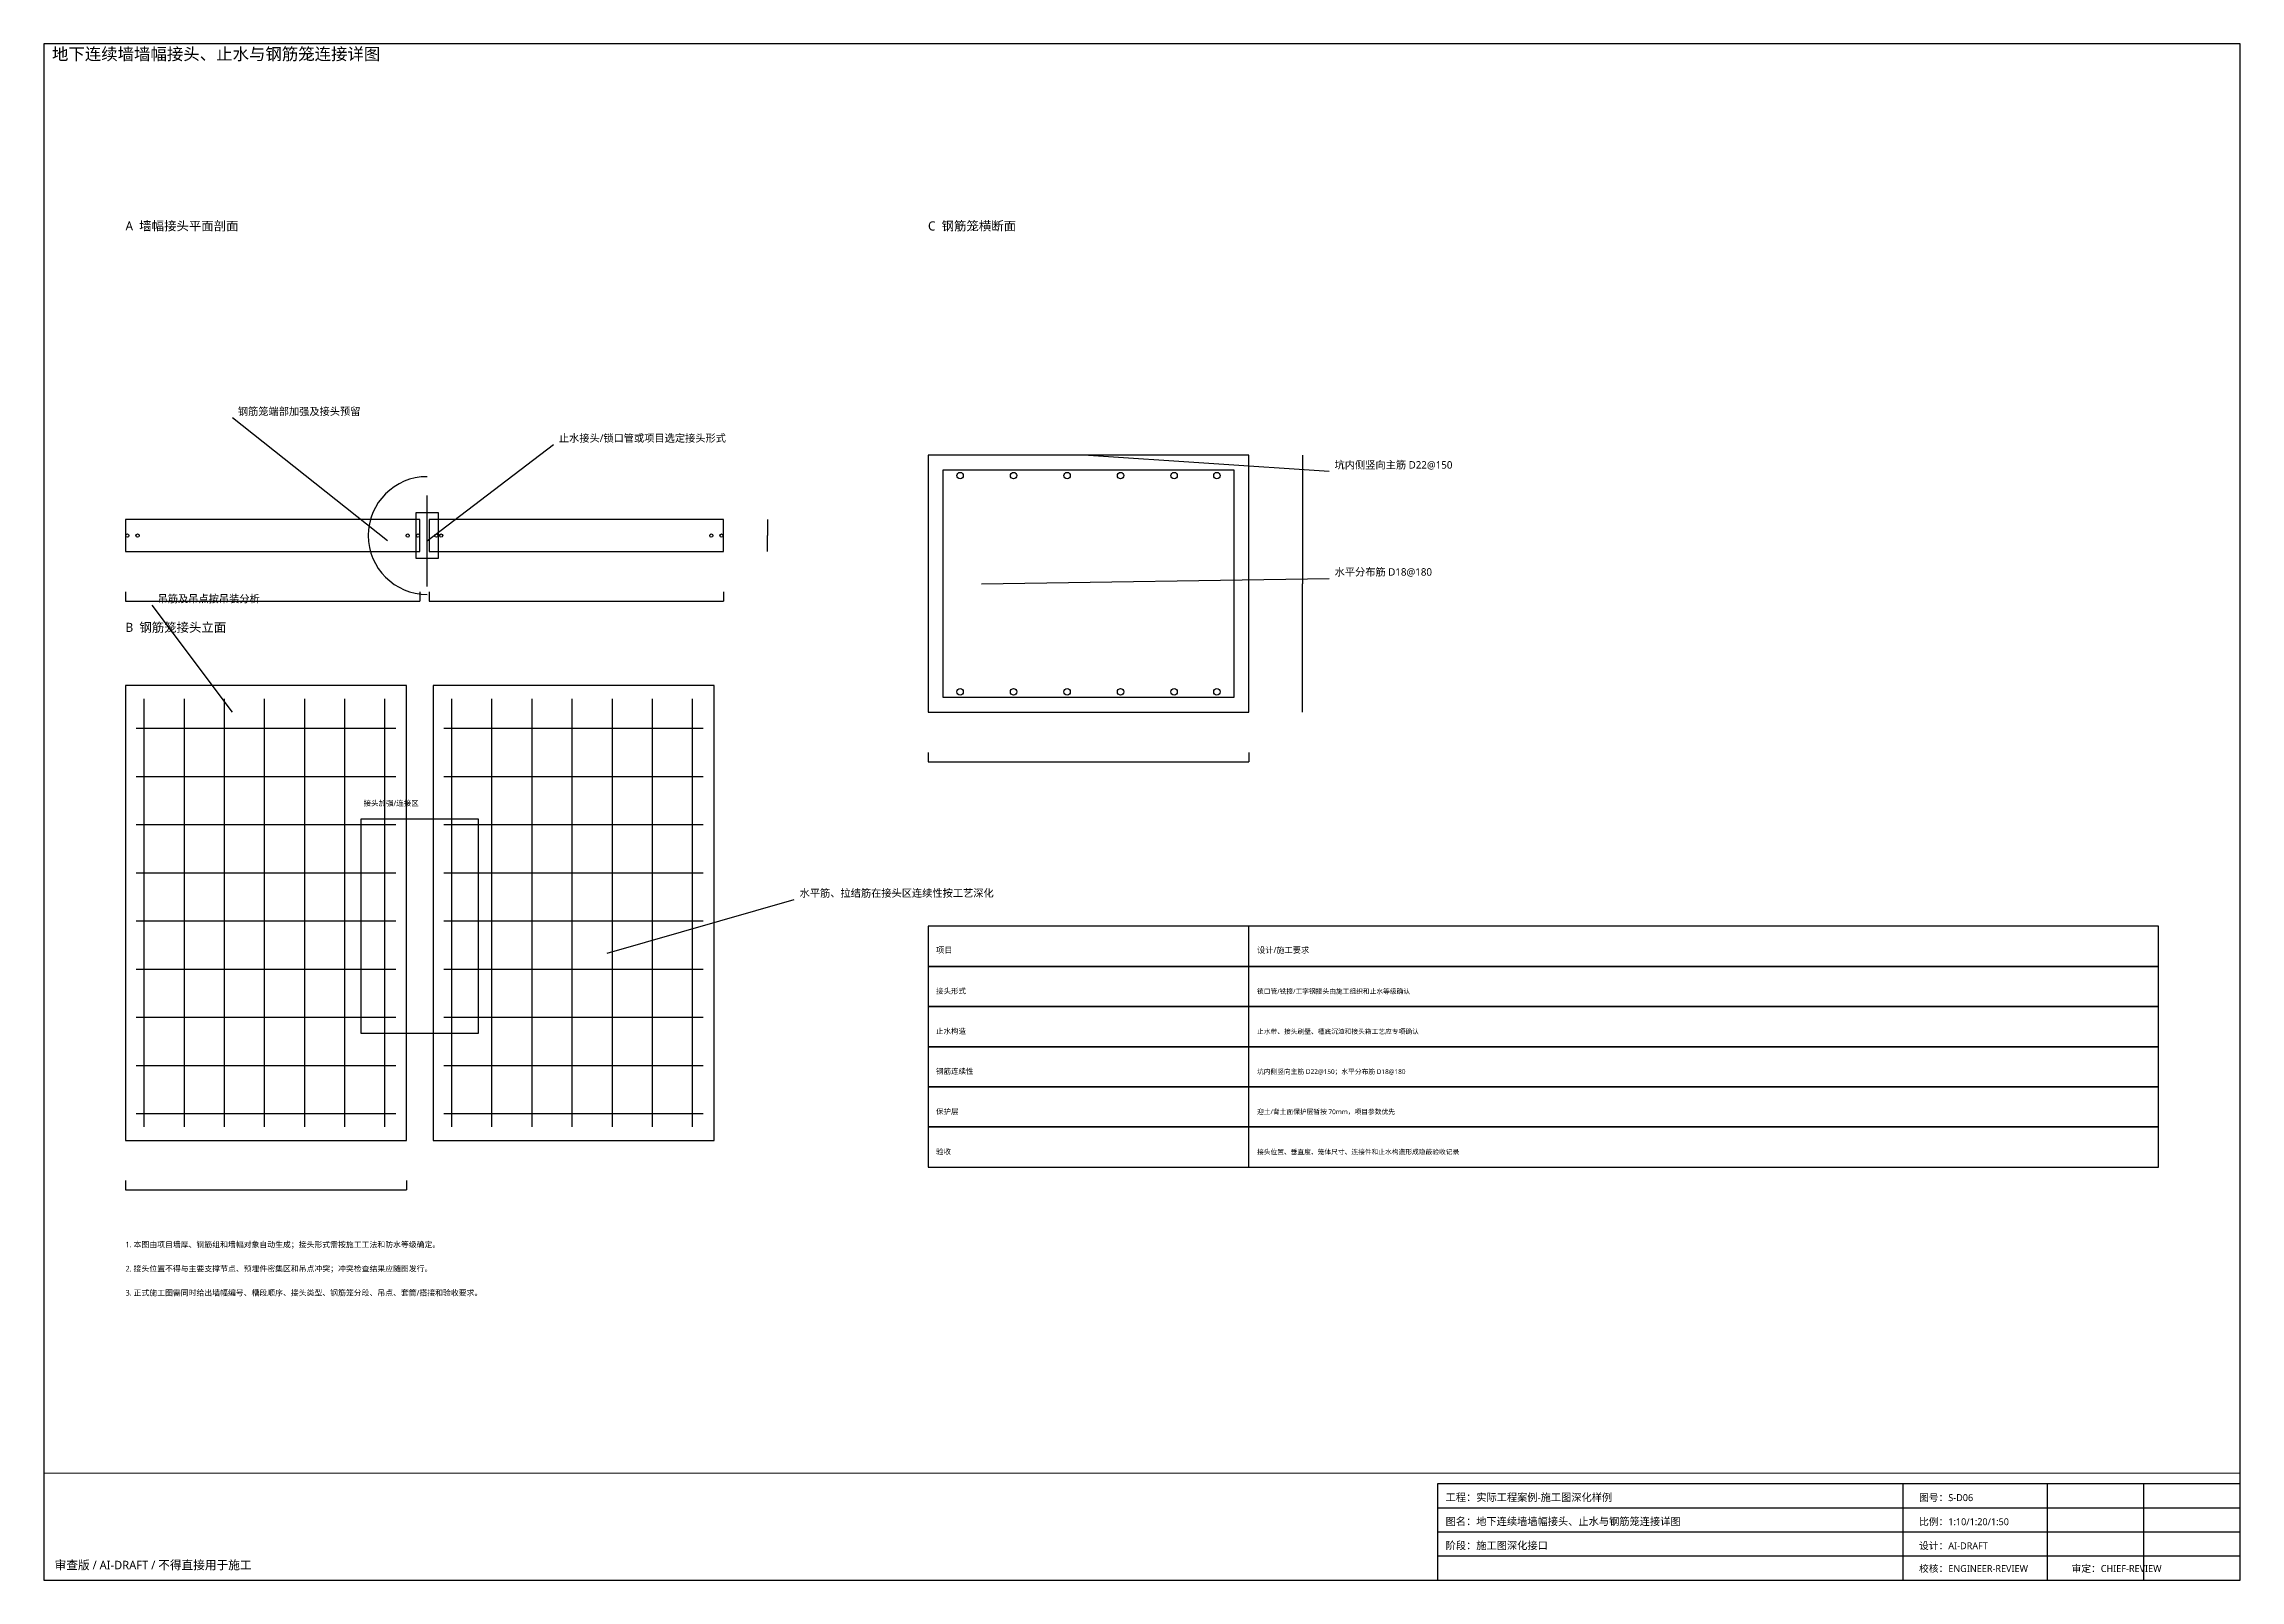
# Paper-space layout 'A1-L' of a CAD drawing. Header units: millimetres. Extents: x 10 to 831, y 10 to 584.
# The model-space entities are those that its viewports show. They can reach past a viewport. Long polylines and large blocks are cut down to what shows.
import ezdxf

# ---------------------------------------------------------------- set-up
doc = ezdxf.new("R2010")
doc.units = ezdxf.units.MM
for name, color, linetype in [('PIT_CAGE', 3, 'CONTINUOUS'), ('PIT_CONCRETE', 4, 'CONTINUOUS'), ('PIT_CONNECTOR', 1, 'CONTINUOUS'), ('PIT_COVER', 2, 'CONTINUOUS'), ('PIT_DIM', 5, 'CONTINUOUS'), ('PIT_FRAME', 3, 'CONTINUOUS'), ('PIT_HIGHLIGHT', 3, 'CONTINUOUS'), ('PIT_JOINT', 7, 'CONTINUOUS'), ('PIT_LEADER', 6, 'CONTINUOUS'), ('PIT_NOTE', 6, 'CONTINUOUS'), ('PIT_REBAR_DIST', 1, 'CONTINUOUS'), ('PIT_REBAR_MAIN', 7, 'CONTINUOUS'), ('PIT_TABLE', 7, 'CONTINUOUS'), ('PIT_TEXT', 7, 'CONTINUOUS'), ('PIT_TITLE', 5, 'CONTINUOUS'), ('PIT_VIEWPORT', 7, 'CONTINUOUS'), ('PIT_WATERSTOP', 3, 'CONTINUOUS')]:
    doc.layers.add(name, color=color, linetype=linetype)
doc.styles.add('OpenSansCondensed-Light', font='OpenSansCondensed-Light.ttf')
doc.styles.add('PIT_CN', font='msyh.ttf')
doc.dimstyles.new('EZDXF', dxfattribs={"dimtxt": 0.25, "dimasz": 0.175, "dimexe": 0.375, "dimexo": 0.125, "dimgap": 0.1, "dimtad": 1, "dimlfac": 100, "dimzin": 12, "dimdsep": 46, "dimtxsty": 'OpenSansCondensed-Light', "dimblk": 'ARCHTICK', "dimcen": 2.5, "dimazin": 3, "dimtfac": 0.5, "dimtmove": 2, "dimatfit": 3})
doc.dimstyles.new('PIT_DIM', dxfattribs={"dimtxt": 3, "dimasz": 2.5, "dimexe": 1.5, "dimexo": 1, "dimgap": 1, "dimtad": 1, "dimdec": 0, "dimlfac": 100, "dimzin": 12, "dimdsep": 46, "dimtxsty": 'PIT_CN', "dimblk": 'ARCHTICK', "dimcen": 2.5, "dimazin": 3, "dimtfac": 0.5, "dimtmove": 2, "dimatfit": 3})

# ---------------------------------------------------------------- blocks, each defined once
blk = doc.blocks.new('PIT_TITLE_BLOCK_GEOMETRY')
at = {"layer": 'PIT_FRAME'}
for p, q in [((174, 0), (174, 36)), ((228, 0), (228, 36)), ((264, 0), (264, 36)), ((0, 27), (300, 27)), ((0, 18), (300, 18)), ((0, 9), (300, 9))]:
    blk.add_line(p, q, dxfattribs=at)
blk.add_lwpolyline([(0, 0), (300, 0), (300, 36), (0, 36)], close=True, dxfattribs=at)
blk = doc.blocks.new('_ARCHTICK')
at = {"color": 0, "linetype": 'BYBLOCK', "const_width": 0.15}
blk.add_lwpolyline([(-0.5, -0.5), (0.5, 0.5)], dxfattribs=at)
blk = doc.blocks.new('*D1')
for p, q in [((0, 8499), (0, 8148.5)), ((11000, 8499), (11000, 8148.5)), ((0, 8150), (11000, 8150))]:
    blk.add_line(p, q)
at = {"layer": 'Defpoints'}
for p in [(0, 8500), (11000, 8500), (0, 8150)]:
    blk.add_point(p, dxfattribs=at)
at = {"layer": 'PIT_DIM', "xscale": 2.5, "yscale": 2.5, "rotation": 180}
blk.add_blockref('_ARCHTICK', (0, 8150), dxfattribs=at)
at = {"layer": 'PIT_DIM', "xscale": 2.5, "yscale": 2.5}
blk.add_blockref('_ARCHTICK', (11000, 8150), dxfattribs=at)
at = {"layer": 'PIT_DIM', "insert": (5500, 8152.5), "char_height": 3, "attachment_point": 5, "style": 'PIT_CN'}
blk.add_mtext('1100000', dxfattribs=at)
blk = doc.blocks.new('*D2')
for p, q in [((11350, 8499), (11350, 8148.5)), ((22350, 8499), (22350, 8148.5)), ((11350, 8150), (22350, 8150))]:
    blk.add_line(p, q)
at = {"layer": 'Defpoints'}
for p in [(11350, 8500), (22350, 8500), (11350, 8150)]:
    blk.add_point(p, dxfattribs=at)
at = {"layer": 'PIT_DIM', "xscale": 2.5, "yscale": 2.5, "rotation": 180}
blk.add_blockref('_ARCHTICK', (11350, 8150), dxfattribs=at)
at = {"layer": 'PIT_DIM', "xscale": 2.5, "yscale": 2.5}
blk.add_blockref('_ARCHTICK', (22350, 8150), dxfattribs=at)
at = {"layer": 'PIT_DIM', "insert": (16850, 8152.5), "char_height": 3, "attachment_point": 5, "style": 'PIT_CN'}
blk.add_mtext('1100000', dxfattribs=at)
blk = doc.blocks.new('*D3')
for p, q in [((24000, 11199), (24000, 10598.5)), ((24000, 10001), (24000, 10601.5)), ((24000, 10600), (24000, 10600))]:
    blk.add_line(p, q)
at = {"layer": 'Defpoints'}
for p in [(24000, 11200), (24000, 10600), (24000, 10000)]:
    blk.add_point(p, dxfattribs=at)
at = {"layer": 'PIT_DIM', "xscale": 2.5, "yscale": 2.5}
blk.add_blockref('_ARCHTICK', (24000, 10600), dxfattribs=at)
at = {"layer": 'PIT_DIM', "xscale": 2.5, "yscale": 2.5, "rotation": 180}
blk.add_blockref('_ARCHTICK', (24000, 10600), dxfattribs=at)
at = {"layer": 'PIT_DIM', "insert": (24000, 10604), "char_height": 3, "attachment_point": 5, "style": 'PIT_CN'}
blk.add_mtext('0', dxfattribs=at)
blk = doc.blocks.new('*D4')
for p, q in [((0, -13501), (0, -13851.5)), ((0, -13850), (10500, -13850)), ((10500, -13501), (10500, -13851.5))]:
    blk.add_line(p, q)
at = {"layer": 'Defpoints'}
for p in [(0, -13500), (0, -13850), (10500, -13500)]:
    blk.add_point(p, dxfattribs=at)
at = {"layer": 'PIT_DIM', "xscale": 2.5, "yscale": 2.5, "rotation": 180}
blk.add_blockref('_ARCHTICK', (0, -13850), dxfattribs=at)
at = {"layer": 'PIT_DIM', "xscale": 2.5, "yscale": 2.5}
blk.add_blockref('_ARCHTICK', (10500, -13850), dxfattribs=at)
at = {"layer": 'PIT_DIM', "insert": (5250, -13847.5), "char_height": 3, "attachment_point": 5, "style": 'PIT_CN'}
blk.add_mtext('1050000', dxfattribs=at)
blk = doc.blocks.new('*D5')
for p, q in [((30000, 2499), (30000, 2148.5)), ((42000, 2499), (42000, 2148.5)), ((30000, 2150), (42000, 2150))]:
    blk.add_line(p, q)
at = {"layer": 'Defpoints'}
for p in [(30000, 2500), (42000, 2500), (30000, 2150)]:
    blk.add_point(p, dxfattribs=at)
at = {"layer": 'PIT_DIM', "xscale": 2.5, "yscale": 2.5, "rotation": 180}
blk.add_blockref('_ARCHTICK', (30000, 2150), dxfattribs=at)
at = {"layer": 'PIT_DIM', "xscale": 2.5, "yscale": 2.5}
blk.add_blockref('_ARCHTICK', (42000, 2150), dxfattribs=at)
at = {"layer": 'PIT_DIM', "insert": (36000, 2152.5), "char_height": 3, "attachment_point": 5, "style": 'PIT_CN'}
blk.add_mtext('1200000', dxfattribs=at)
blk = doc.blocks.new('*D6')
for p, q in [((44000, 13599), (44000, 8798.5)), ((44000, 4001), (44000, 8801.5)), ((44000, 8800), (44000, 8800))]:
    blk.add_line(p, q)
at = {"layer": 'Defpoints'}
for p in [(44000, 13600), (44000, 8800), (44000, 4000)]:
    blk.add_point(p, dxfattribs=at)
at = {"layer": 'PIT_DIM', "xscale": 2.5, "yscale": 2.5}
blk.add_blockref('_ARCHTICK', (44000, 8800), dxfattribs=at)
at = {"layer": 'PIT_DIM', "xscale": 2.5, "yscale": 2.5, "rotation": 180}
blk.add_blockref('_ARCHTICK', (44000, 8800), dxfattribs=at)
at = {"layer": 'PIT_DIM', "insert": (44000, 8804), "char_height": 3, "attachment_point": 5, "style": 'PIT_CN'}
blk.add_mtext('0', dxfattribs=at)

msp = doc.modelspace()

# ---------------------------------------------------------------- linework, layer by layer
at = {"layer": 'PIT_CAGE'}
for points in [[(0, -12000), (10500, -12000), (10500, 5000), (0, 5000)], [(11500, -12000), (22000, -12000), (22000, 5000), (11500, 5000)]]:
    msp.add_lwpolyline(points, close=True, dxfattribs=at)
at = {"layer": 'PIT_CONCRETE'}
for points in [[(30000, 4000), (42000, 4000), (42000, 13600), (30000, 13600)], [(0, 10000), (11000, 10000), (11000, 11200), (0, 11200)], [(11350, 10000), (22350, 10000), (22350, 11200), (11350, 11200)]]:
    msp.add_lwpolyline(points, close=True, dxfattribs=at)
at = {"layer": 'PIT_CONNECTOR'}
msp.add_arc((11275, 10600), 2200, 90, 270, dxfattribs=at)
at = {"layer": 'PIT_COVER'}
msp.add_lwpolyline([(30560, 4560), (41440, 4560), (41440, 13040), (30560, 13040)], close=True, dxfattribs=at)
at = {"layer": 'PIT_HIGHLIGHT'}
msp.add_lwpolyline([(8800, -8000), (13200, -8000), (13200, 0), (8800, 0)], close=True, dxfattribs=at)
at = {"layer": 'PIT_JOINT'}
msp.add_lwpolyline([(10850, 9750), (11700, 9750), (11700, 11450), (10850, 11450)], close=True, dxfattribs=at)
at = {"layer": 'PIT_REBAR_DIST'}
for p, q in [((400, 3400), (10100, 3400)), ((11900, 3400), (21600, 3400)), ((400, 1600), (10100, 1600)), ((11900, 1600), (21600, 1600)), ((400, -200), (10100, -200)), ((11900, -200), (21600, -200)), ((400, -2000), (10100, -2000)), ((11900, -2000), (21600, -2000)), ((400, -3800), (10100, -3800)), ((11900, -3800), (21600, -3800)), ((400, -5600), (10100, -5600)), ((11900, -5600), (21600, -5600)), ((400, -7400), (10100, -7400)), ((11900, -7400), (21600, -7400)), ((400, -9200), (10100, -9200)), ((11900, -9200), (21600, -9200)), ((400, -11000), (10100, -11000)), ((11900, -11000), (21600, -11000))]:
    msp.add_line(p, q, dxfattribs=at)
at = {"layer": 'PIT_REBAR_MAIN'}
for p, q in [((700, -11500), (700, 4500)), ((2200, -11500), (2200, 4500)), ((3700, -11500), (3700, 4500)), ((5200, -11500), (5200, 4500)), ((6700, -11500), (6700, 4500)), ((8200, -11500), (8200, 4500)), ((9700, -11500), (9700, 4500)), ((12200, -11500), (12200, 4500)), ((13700, -11500), (13700, 4500)), ((15200, -11500), (15200, 4500)), ((16700, -11500), (16700, 4500)), ((18200, -11500), (18200, 4500)), ((19700, -11500), (19700, 4500)), ((21200, -11500), (21200, 4500))]:
    msp.add_line(p, q, dxfattribs=at)
for centre, radius in [((31200, 12840), 120), ((33200, 12840), 120), ((35200, 12840), 120), ((37200, 12840), 120), ((39200, 12840), 120), ((40800, 12840), 120), ((70, 10600), 60), ((450, 10600), 60), ((10550, 10600), 60), ((10930, 10600), 60), ((11620, 10600), 60), ((11800, 10600), 60), ((21900, 10600), 60), ((22280, 10600), 60), ((31200, 4760), 120), ((33200, 4760), 120), ((35200, 4760), 120), ((37200, 4760), 120), ((39200, 4760), 120), ((40800, 4760), 120)]:
    msp.add_circle(centre, radius, dxfattribs=at)
at = {"layer": 'PIT_TABLE'}
for p, q in [((42000, -5500), (42000, -4000)), ((42000, -7000), (42000, -5500)), ((42000, -8500), (42000, -7000)), ((42000, -10000), (42000, -8500)), ((42000, -11500), (42000, -10000)), ((42000, -13000), (42000, -11500))]:
    msp.add_line(p, q, dxfattribs=at)
for points in [[(30000, -5500), (76000, -5500), (76000, -4000), (30000, -4000)], [(30000, -7000), (76000, -7000), (76000, -5500), (30000, -5500)], [(30000, -8500), (76000, -8500), (76000, -7000), (30000, -7000)], [(30000, -10000), (76000, -10000), (76000, -8500), (30000, -8500)], [(30000, -11500), (76000, -11500), (76000, -10000), (30000, -10000)], [(30000, -13000), (76000, -13000), (76000, -11500), (30000, -11500)]]:
    msp.add_lwpolyline(points, close=True, dxfattribs=at)
at = {"layer": 'PIT_WATERSTOP'}
msp.add_line((11275, 8700), (11275, 12100), dxfattribs=at)

# ---------------------------------------------------------------- texts
at = {"layer": 'PIT_LEADER', "style": 'PIT_CN'}
for s, p in [('钢筋笼端部加强及接头预留', (4200, 15100)), ('止水接头/锁口管或项目选定接头形式', (16200, 14100)), ('坑内侧竖向主筋 D22@150', (45200, 13100)), ('水平分布筋 D18@180', (45200, 9100)), ('吊筋及吊点按吊装分析', (1200, 8100)), ('水平筋、拉结筋在接头区连续性按工艺深化', (25200, -2900))]:
    msp.add_text(s, height=280, dxfattribs=at).set_placement(p)
at = {"layer": 'PIT_NOTE', "style": 'PIT_CN'}
for s, p in [('1. 本图由项目墙厚、钢筋组和墙幅对象自动生成；接头形式需按施工工法和防水等级确定。', (0, -16000)), ('2. 接头位置不得与主要支撑节点、预埋件密集区和吊点冲突；冲突检查结果应随图发行。', (0, -16900)), ('3. 正式施工图需同时给出墙幅编号、槽段顺序、接头类型、钢筋笼分段、吊点、套筒/搭接和验收要求。', (0, -17800))]:
    msp.add_text(s, height=210, dxfattribs=at).set_placement(p)
at = {"layer": 'PIT_TEXT', "style": 'PIT_CN'}
for s, height, p in [('接头加强/连接区', 200, (8900, 500)), ('接头形式', 200, (30300, -6520)), ('锁口管/铣接/工字钢接头由施工组织和止水等级确认', 180, (42300, -6520)), ('止水构造', 200, (30300, -8020)), ('止水带、接头刷壁、槽底沉渣和接头箱工艺应专项确认', 180, (42300, -8020)), ('钢筋连续性', 200, (30300, -9520)), ('坑内侧竖向主筋 D22@150；水平分布筋 D18@180', 180, (42300, -9520)), ('保护层', 200, (30300, -11020)), ('迎土/背土面保护层暂按 70mm，项目参数优先', 180, (42300, -11020)), ('验收', 200, (30300, -12520)), ('接头位置、垂直度、笼体尺寸、连接件和止水构造形成隐蔽验收记录', 180, (42300, -12520))]:
    msp.add_text(s, height=height, dxfattribs=at).set_placement(p)
at = {"layer": 'PIT_TITLE', "style": 'PIT_CN'}
for s, height, p in [('A  墙幅接头平面剖面', 340, (0, 22000)), ('C  钢筋笼横断面', 340, (30000, 22000)), ('B  钢筋笼接头立面', 340, (0, 7000)), ('项目', 220, (30300, -5000)), ('设计/施工要求', 220, (42300, -5000))]:
    msp.add_text(s, height=height, dxfattribs=at).set_placement(p)

# ---------------------------------------------------------------- dimensions: what is measured, and where the dimension line sits
at = {"layer": 'PIT_DIM'}
for base, p1, p2, text, picture, middle in [((44000, 8800), (44000, 4000), (44000, 13600), '墙厚 1200', '*D6', (44000, 8804)), ((24000, 10600), (24000, 10000), (24000, 11200), '墙厚 1200mm', '*D3', (24000, 10604)), ((0, 8150), (0, 8500), (11000, 8500), '一期槽段', '*D1', (5500, 8152.5)), ((11350, 8150), (11350, 8500), (22350, 8500), '二期槽段', '*D2', (16850, 8152.5)), ((30000, 2150), (30000, 2500), (42000, 2500), '墙幅/笼宽按分幅表', '*D5', (36000, 2152.5)), ((0, -13850), (0, -13500), (10500, -13500), '一期笼宽/墙幅尺寸见分幅表', '*D4', (5250, -13847.5))]:
    dim = msp.add_linear_dim(base=base, p1=p1, p2=p2, text=text, dimstyle='PIT_DIM', dxfattribs=at)
    dim.commit()
    dim.dimension.update_dxf_attribs({"geometry": picture, "text_midpoint": middle})

# ---------------------------------------------------------------- leaders
at = {"layer": 'PIT_LEADER'}
for points in [[(9800, 10400), (4000, 15000)], [(11275, 10400), (16000, 14000)], [(36000, 13600), (45000, 13000)], [(32000, 8800), (45000, 9000)], [(4000, 4000), (1000, 8000)], [(18000, -5000), (25000, -3000)]]:
    msp.add_leader(points, dimstyle='EZDXF', dxfattribs=at)

psp = doc.layouts.new('A1-L')

# ---------------------------------------------------------------- linework, layer by layer
at = {"layer": 'PIT_FRAME'}
psp.add_lwpolyline([(10, 10), (831, 10), (831, 584), (10, 584)], close=True, dxfattribs=at)

# ---------------------------------------------------------------- block references
psp.add_blockref('PIT_TITLE_BLOCK_GEOMETRY', (531, 10), dxfattribs=at)

# ---------------------------------------------------------------- texts
at = {"layer": 'PIT_TEXT', "style": 'PIT_CN'}
for s, height, p in [('工程：实际工程案例-施工图深化样例', 2.8, (534, 39.5)), ('图号：S-D06', 2.6, (711, 39.5)), ('图名：地下连续墙墙幅接头、止水与钢筋笼连接详图', 2.8, (534, 30.5)), ('比例：1:10/1:20/1:50', 2.6, (711, 30.5)), ('阶段：施工图深化接口', 2.8, (534, 21.5)), ('设计：AI-DRAFT', 2.6, (711, 21.5)), ('校核：ENGINEER-REVIEW', 2.6, (711, 13)), ('审定：CHIEF-REVIEW', 2.6, (768, 13))]:
    psp.add_text(s, height=height, dxfattribs=at).set_placement(p)
at = {"layer": 'PIT_TITLE', "style": 'PIT_CN'}
for s, height, p in [('地下连续墙墙幅接头、止水与钢筋笼连接详图', 4.5, (13, 578)), ('审查版 / AI-DRAFT / 不得直接用于施工', 3.2, (14, 14))]:
    psp.add_text(s, height=height, dxfattribs=at).set_placement(p)

# ---------------------------------------------------------------- viewports
at = {"layer": 'PIT_VIEWPORT'}
psp.add_viewport(center=(420.5, 317), size=(821, 534), view_center_point=(38000, 2270), view_height=53400, dxfattribs=at)

doc.saveas('drawing.dxf')
